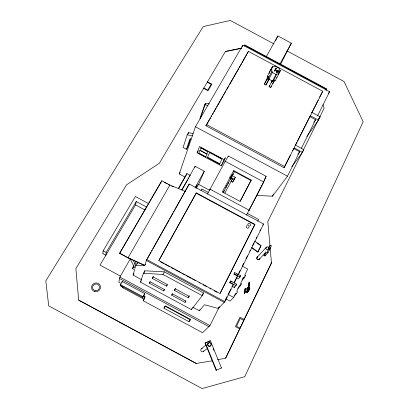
<?xml version="1.0" encoding="UTF-8"?>
<svg xmlns="http://www.w3.org/2000/svg" width="409" height="409" viewBox="0 0 409 409"><rect width="100%" height="100%" fill="white"/><g stroke="black" fill="none" stroke-linecap="round" stroke-linejoin="round"><path stroke-width="0.61" d="M248.028 287.696L249.337 281.867L249.081 287.568L249.766 287.507L249.756 288.355L249.183 290.451L248.232 291.699L248.8 289.725L248.718 288.396M248.805 288.841L248.662 286.949L249.214 282.476L248.493 286.014L248.161 290.85M249.071 289.117L249.449 287.476M245.17 289.644L245.247 288.309L244.654 291.944M248.8 289.725C249.02 289.368 249.909 288.764 249.659 287.501M247 292.517C246.065 292.343 248.713 284.72 247.813 288.325M102.889 253.626L103.124 250.829L135.384 196.514L148.718 203.687M249.321 283.391L248.871 287.67M247.696 288.212C248.795 287.916 247.414 289.434 248.263 288.524M146.78 207.184L136.269 201.525L106.151 252.455L105.87 255.231L102.889 253.606M248.953 288.146L249.081 287.568M247.951 289.245L247.051 292.87L247.997 288.902M248.933 289.383L248.882 288.769M249.025 282.813L249.086 282.44M244.556 291.878L244.388 293.473M133.983 265.39L133.037 267.051L135.026 268.12L135.691 265.707L144.735 265.63L128.037 257.936L119.643 253.232L161.857 180.742L169.893 185.067L185.568 191.514M244.357 293.365L245.247 288.309M246.719 292.379L247.537 289.25L247.849 289.342M130.272 258.948L119.873 277.082L118.835 282.322L120.599 283.273M248.805 285.717L249.475 282.43M120.522 276.157L100.031 265.098L135.573 204.929L136.269 201.525M248.677 286.857L249.025 285.211M120.251 285.39L122.184 281.489L144.735 293.631L144.438 294.398L142.731 297.496L120.251 285.39L120.834 284.367M120.716 286.085L122.94 287.282L122.69 287.731L144.106 299.265L143.262 300.804L202.532 332.696L209.96 325.59L219.403 306.735M122.005 282.312L122.184 281.489M247.885 287.394L247.966 287.016L248.069 287.399M122.69 287.731L122.915 286.735M248.856 288.682L248.759 288.279M141.78 279.787L133.104 275.119L134.571 269.782L132.598 268.718L133.037 267.051M137.081 264.183L137.598 262.343L138.815 262.435M161.857 180.742L119.617 253.401M193.201 133.62L188.493 132.603L187.23 134.766L183.104 147.455L186.489 149.275L187.7 147.179L190.512 138.927M119.643 253.232L128.073 257.767L144.837 265.313L146.713 259.557L189.209 184.014L263.616 224.03L238.273 274.848M188.114 133.763L188.493 132.603M140.456 282.159L143.406 273.294L144.796 270.809L164.341 271.847L203.646 293.008L202.286 295.646L191.392 309.582L140.456 282.159L141.248 280.738M143.988 273.202L144.796 270.809M186.489 149.275L190.067 138.723L191.161 139.311M277.624 70.711L277.322 71.529L277.578 70.793M184.848 176.969L179.254 173.963L195.446 126.754L242.869 45.108L329.618 91.677L317.527 115.926M209.342 103.937L205.594 103.288L204.71 104.796L199.975 118.4L200.543 117.424M200.829 116.933L205.594 103.288M212.598 360.758L196.259 363.468L78.671 300.124L75.859 268.636L126.504 184.868L159.352 163.257L225.405 51.483L241.642 48.15M269.306 249.147L269.434 248.805M186.519 174.623L186.923 173.539L190.267 175.338L189.352 176.959M225.39 51.529L234.025 49.77M205.952 125.767L248.406 51.37L322.788 91.304L284.056 167.736L205.952 125.767L210.395 118.032M197.123 152.864L199.531 146.514L224.224 159.786L221.284 165.849L197.123 152.864L198.273 150.839M142.731 297.496L144.735 293.631M143.707 295.456L143.395 296.259L143.651 295.804M198.82 153.186L199.965 150.297L207 154.081L205.793 156.938L198.82 153.186L205.793 156.938M207.332 153.288L207.997 151.678L200.901 147.864L200.272 149.5M149.418 283.197L149.985 281.75L164.372 289.495L163.677 290.871L149.418 283.197L150.221 281.745M194.658 167.465L195.113 166.299L204.27 171.223L198.6 184.362L196.458 188.212M242.169 46.892L242.869 45.108M189.209 184.014L175.021 209.612M143.262 300.804L145.001 296.413L143.334 295.518M244.464 46.028L244.884 44.975L326.817 88.957L326.085 90.409M152.312 278.442L152.956 276.816L167.347 284.567L166.565 286.116L152.312 278.442L153.411 276.448M144.295 298.795L144.653 297.89M248.406 51.37L242.097 62.781M249.163 288.11L249.03 288.386M207.404 157.588L207.593 157.245L219.771 163.794L219.582 164.132L207.404 157.588L209.735 152.168L222.128 158.83M207.429 194.086L210.032 189.173L249.204 210.236L248.902 210.666L263.693 181.985L225.252 161.325L225.001 161.836L228.35 156.003L266.095 176.294L263.693 181.985L246.499 215.093M263.37 182.46L266.095 176.294M195.788 188.109L197.225 184.745L195.727 187.44M159.014 260.298L196.346 192.884L254.925 224.388L220.042 293.56L158.804 260.599L196.346 192.884M201.939 189.019L208.115 192.342M275.697 40.542L277.849 35.951L291.341 43.19L280.395 64.607M268.866 250.124L269.117 249.597M219.582 164.132L221.939 159.178L209.541 152.516L209.735 152.168M225.64 358.151L271.494 262.864L225.64 358.151L217.552 359.777M210.032 189.173L209.807 189.643L225.252 161.325M265.778 251.75L263.958 255.467L264.94 255.993L268.038 252.736L271.448 245.722L270.456 245.19L268.115 247.716M264.94 255.993L265.461 254.93M263.958 255.467L267.041 252.205L270.456 245.19M273.514 80.573L275.155 80.829L280.431 70.813L280.042 70.604L278.227 73.947L278.621 74.157L276.949 73.896L273.514 80.573L272.358 81.452L272.537 81.12L268.989 79.218L268.81 79.55L268.693 77.715L267.512 76.11L270.835 69.351L271.131 69.51L272.696 66.662L272.404 66.503L269.056 73.298L269.347 73.456M228.099 156.514L228.35 156.003M271.3 69.494L272.696 66.662M264.403 84.157L268.197 76.636L264.403 84.157L265.968 85L272.348 72.505L275.957 74.448L272.358 81.452M268.023 77.286L266.632 80.103L268.207 77.061M225.891 298.867L229.996 301.075L233.667 297.43L235.773 293.171L236.509 293.57L237.517 291.525L236.785 291.126L239.602 285.426L240.334 285.819L241.371 283.723L240.64 283.33L243.534 277.476L244.26 277.869L245.502 275.359L244.776 274.966L247.69 269.066L242.522 266.285M251.709 247.823L257.803 252.092L261.065 245.62L254.495 240.978M257.803 252.092L261.065 245.62M236.105 277.818L238.176 278.933L239.935 277.021L240.569 275.743L234.792 272.634L234.587 272.864M231.913 286.213L234.229 287.461L235.952 285.635L236.668 284.204L230.62 280.947L230.425 281.167M302.609 151.483L267.793 221.571L269.945 245.727M303.176 150.343L324.153 108.14L322.992 104.602M291.868 166.652L302.481 152.327L303.805 149.663L295.635 145.277M306.781 136.488L318.504 120.139L320.15 116.826L311.597 112.235M268.693 77.715L272.036 70.982L270.835 69.351M227.021 296.714L224.198 302.374L146.407 260.497L147.025 259.388M228.437 293.887L230.691 289.357M232.102 286.53L232.67 285.395M234.188 282.353L236.877 276.965L237.634 276.121L233.953 274.137L234.792 272.634M238.646 273.422L240.063 270.579M242.332 266.029L243.749 263.186M246.019 258.636L247.44 255.794M249.705 251.249L250.272 250.109M252.542 245.564L253.963 242.721M256.233 238.171L256.801 237.036M259.919 230.778L260.487 229.643M192.639 307.174L199.367 310.794L204.49 304.756L218.253 308.473L224.904 301.648L233.411 284.592L229.705 282.599L230.62 280.947M234.127 283.161L237.634 276.121M256.826 195.42L272.44 196.208L287.466 176.207L299.674 151.724L293.805 148.569M301.28 148.503L315.6 119.791L309.976 116.769M234.229 287.461L234.7 286.51M265.968 85L269.035 78.865L267.445 78.012M269.035 79.254L268.192 80.941L268.928 79.597M209.439 325.498L208.866 326.638L119.581 278.56M218.253 308.473L218.815 307.348M325.206 89.903L325.712 88.891L245.374 45.762M272.44 196.208L273.58 193.938M275.84 68.359L274.751 70.501L275.042 70.66L274.812 71.079L274.521 70.921L275.165 69.596L275.461 69.755L276.136 68.518L275.84 68.359L275.262 69.423L275.554 69.607L275.262 69.423M274.812 71.079L276.218 68.369L275.784 68.456L276.218 68.369M220.144 293.202L254.925 224.388M284.056 167.736L290.364 155.221M292.66 150.665L293.805 148.39M295.528 144.975L296.96 142.133M297.532 140.993L309.864 116.524M311.873 112.541L318.182 100.021M319.613 97.173L321.909 92.623M257.788 221.213L258.667 219.49L247.414 213.478M271.402 86.161L270.666 87.521L269.102 86.677L272.22 80.573M272.169 80.936L271.31 82.618L272.046 81.268M199.367 310.794L199.945 309.664M188.958 321.673L190.016 319.618L165.062 306.177L163.973 308.217L188.958 321.673L190.742 319.552L165.318 305.86L163.973 308.217M270.666 87.521L274.27 80.609M274.603 80.103L272.869 83.456L273.606 82.107M191.392 309.582L191.887 308.621M278.299 73.968L280.042 70.604M240.119 201.31L251.259 180.057L233.703 170.619L233.432 171.115L250.962 180.538M251.259 180.057L240.109 201.427L222.291 191.852L233.703 170.619M172.429 293.703L171.652 295.165L185.052 302.379L185.819 300.912M175.481 288.335L174.413 290.339L188.252 297.793L189.306 295.773M275.922 68.211L275.492 69.029L275.784 69.187M275.794 69.162L276.136 68.518M228.58 182.562L228.738 182.261L227.787 184.014M224.858 193.068L232.373 179.03L229.684 177.583M231.003 181.289L232.639 182.169L235.303 177.307L230.901 174.94M232.639 182.169L235.303 177.307M275.165 69.596L275.41 69.141L275.702 69.3L275.461 69.755M223.13 192.721L233.161 174.024L232.353 175.507M163.677 290.871L164.464 289.414M166.565 286.116L167.373 284.613M274.311 80.512L273.81 81.427L272.752 80.859M230.303 179.331L231.1 177.869A126.279 0.286 -61.7 0 1 234.536 171.468M223.023 192.895L224.224 190.681M225.778 187.751L226.934 185.63L226.397 186.601M280.022 63.942L291.341 43.19M269.102 86.677L269.838 85.323M275.957 74.448L275.773 74.786L276.949 73.896M224.224 159.786L225.359 157.71L221.284 165.849M272.348 72.505L272.164 72.843L272.036 70.982M143.406 273.294L162.915 274.449L164.341 271.847M274.521 70.921L274.751 70.501M201.018 190.686L201.954 188.989M231.468 180.666L232.373 179.03M266.325 56.585L277.849 35.951M195.083 187.705L204.27 171.223M147.649 258.284L151.069 252.2M151.693 251.09L152.317 249.986M152.935 248.882L169.111 220.119M169.735 219.014L173.155 212.931M173.779 211.821L174.398 210.717M207.997 151.678L200.901 147.864M207 154.081L199.965 150.297M144.837 265.313L145.456 264.209M181.8 189.848L195.113 166.299M182.025 189.924L187.521 180.2M188.13 179.116L188.743 178.038M135.691 265.707L137.598 262.343M133.104 275.119L134.024 273.493M134.612 264.28L136.187 261.509M132.598 268.718L133.227 267.614M178.339 188.646L186.923 173.539M178.58 188.605L186.213 175.159M211.029 116.928L211.663 115.824M212.297 114.719L213.247 113.058M213.881 111.954L216.1 108.088M216.734 106.984L223.074 95.931M223.708 94.827L225.926 90.962M226.56 89.852L228.779 85.987M229.413 84.883L238.611 68.86M239.245 67.756L241.463 63.886M179.254 173.963L180.134 172.424M171.652 295.165L172.414 293.826L185.937 301.106L185.052 302.379M174.413 290.339L175.277 288.831L189.249 296.356L188.252 297.793M128.073 257.767L169.893 185.067M244.342 45.91L244.884 44.975M246.382 291.239L244.352 293.708L245.185 289.592L245.231 289.899L245.906 289.756L247.92 287.507M322.205 92.183L322.788 91.304M325.114 89.781L325.712 88.891M326.183 89.893L326.817 88.957M328.197 93.738L329.618 91.677M313.775 122.373L315.6 119.791M318.677 118.886L320.15 116.826M297.813 154.275L299.674 151.724M302.691 151.177L303.805 149.663M202.128 294.961L203.646 293.008M262.757 225.093L263.616 224.03M233.953 274.137L234.153 273.907L239.935 277.021M229.705 282.599L229.899 282.379L235.952 285.635M257.164 257.256L266.285 247.297M239.51 276.898L240.569 275.743M259.332 259.24L265.211 252.966M235.804 285.119L236.668 284.204M242.675 278.386L243.534 277.476M244.633 276.279L245.502 275.359M242.102 280.139L244.26 277.869M240.518 284.603L241.371 283.723M237.798 288.427L240.334 285.819M234.02 296.06L236.509 293.57M221.468 367.906L216.116 370.314L205.078 343.156L205.39 342.89L210.374 340.763L221.468 367.906L221.111 368.105M210.374 340.763L205.078 343.156M201.545 348.688L205.737 345.227M203.319 351.551L207.583 348.192M246.796 288.872L247.399 288.401M196.259 363.468L78.671 300.124M244.582 292.348L246.1 291.198L246.78 291.418M216.116 370.314L216.458 370.119L205.39 342.89M248.677 287.844L248.963 287.711M276.699 72.168L276.735 72.551L276.862 72.194M234.009 49.816L241.627 48.19M248.12 291.586L247.465 291.341M247.639 288.534L247.956 288.519M204.71 104.796L207.833 105.348M272.404 66.503L274.127 66.856L275.216 65.895L275.078 66.146L279.27 68.395L279.408 68.145L279.173 69.484L280.431 70.813M187.23 134.766L192.532 135.926M247.905 287.624L248.273 287.967M171.555 186.023L173.288 186.765M273.979 43.911L230.267 20.45L203.196 26.585L45.823 280.835L48.712 305.881L202.133 388.55L244.761 376.684L363.177 121.708L344.03 81.514L286.867 50.828M276.556 77.327L276.944 77.531M267.512 76.11L267.803 76.263M274.766 80.624L275.155 80.829M310.472 115.819L318.504 120.139M207.491 81.79L211.888 84.157L208.038 90.721L203.616 88.349M207.24 82.214L211.151 84.31L207.752 90.098L203.825 87.986M294.301 147.93L302.481 152.327M206.422 124.51L284.833 166.647M195.446 126.754L287.466 176.207M229.863 176.872L234.27 179.244M198.6 184.362L209.807 190.389M196.202 193.212L254.705 224.674M164.469 182.404L167.148 183.846M168.217 184.423L169.822 185.287M267.041 252.205L268.038 252.736M135.573 204.929L145.077 210.042M236.693 273.999L237.747 274.562M230.952 281.453L232.01 282.021M227.874 294.311L233.667 297.43M160.389 261.755L163.753 263.57M164.878 264.173L169.929 266.888M171.049 267.496L174.413 269.306M175.538 269.909L180.589 272.629M181.708 273.232L185.072 275.042M186.197 275.646L191.248 278.365M192.368 278.969L195.732 280.784M199.101 282.593L200.221 283.197M203.028 284.71L206.392 286.52M209.761 288.33L210.88 288.933M214.25 290.748L217.051 292.256M146.713 259.557L224.904 301.648M162.915 274.449L202.286 295.646M244.25 319.48L239.981 317.179L235.4 326.627L239.694 328.943M243.8 320.416L240.257 318.509L236.53 326.208L240.088 328.125M103.124 250.829L106.151 252.455M119.873 277.082L209.96 325.59M143.416 296.085L145.083 296.98L144.832 297.44L143.165 296.54M120.42 284.577L143.017 296.745M251.857 247.649L257.956 251.924M256.878 242.941L259.904 245.078M130.2 258.923L134.336 267.241M133.354 260.564L135.803 265.569M213.176 348.683L213.902 350.447M270.134 247.609L271.469 262.89M211.059 344.48A1.794 1.733 82 0 1 209.117 346.336A1.794 1.733 82 0 1 207.67 344.015A1.794 1.733 82 0 1 210.119 342.967M210.783 343.596A1.794 1.733 82 0 1 210.978 344.02M257.772 256.872A1.472 1.391 47.4 0 0 256.867 258.524A1.472 1.391 47.4 0 0 258.483 259.674A1.472 1.391 47.4 0 0 259.669 258.217A1.472 1.391 47.4 0 1 258.457 259.695A1.472 1.391 47.4 0 1 256.847 258.549A1.472 1.391 47.4 0 1 257.752 256.893M248.938 226.831A1.396 1.314 38.7 0 1 247.91 228.171A1.396 1.314 38.7 0 1 246.33 227.322A1.396 1.314 38.7 0 1 246.811 225.691M203.871 350.917A1.697 1.636 85.9 0 1 201.934 351.75A1.697 1.636 85.9 0 1 200.793 349.91A1.697 1.636 85.9 0 1 202.337 348.437M277.011 71.417L277.44 71.534L277.011 71.417M208.002 343.55A1.8 1.733 81.9 0 0 209.638 346.178A1.8 1.733 81.9 0 0 211.003 343.417A1.8 1.733 81.9 0 0 208.002 343.55M265.932 248.365A1.549 1.452 45.9 0 0 268.278 249.628A1.549 1.452 45.9 0 0 268.064 247.026A1.549 1.452 45.9 0 0 265.932 248.365M94.837 291.612A4.545 4.376 -26.9 0 0 100.374 286.055A4.545 4.376 -26.9 0 0 92.828 284.291A4.545 4.376 -26.9 0 0 94.837 291.612M247.869 225.068A1.411 1.324 38.5 0 0 250.211 225.65A1.411 1.324 38.5 0 0 249.429 223.386A1.411 1.324 38.5 0 0 247.869 225.068M95.113 290.61A3.487 3.359 -26.9 0 0 99.361 286.346A3.487 3.359 -26.9 0 0 93.574 284.991A3.487 3.359 -26.9 0 0 95.113 290.61M276.51 71.641A1.089 0.936 27.3 0 0 278.335 71.698A1.089 0.936 27.3 0 0 277.282 70.215A1.089 0.936 27.3 0 0 276.51 71.641M276.591 71.595A0.987 0.849 27.3 0 0 278.243 71.652A0.987 0.849 27.3 0 0 277.292 70.307A0.987 0.849 27.3 0 0 276.591 71.595"/></g></svg>
